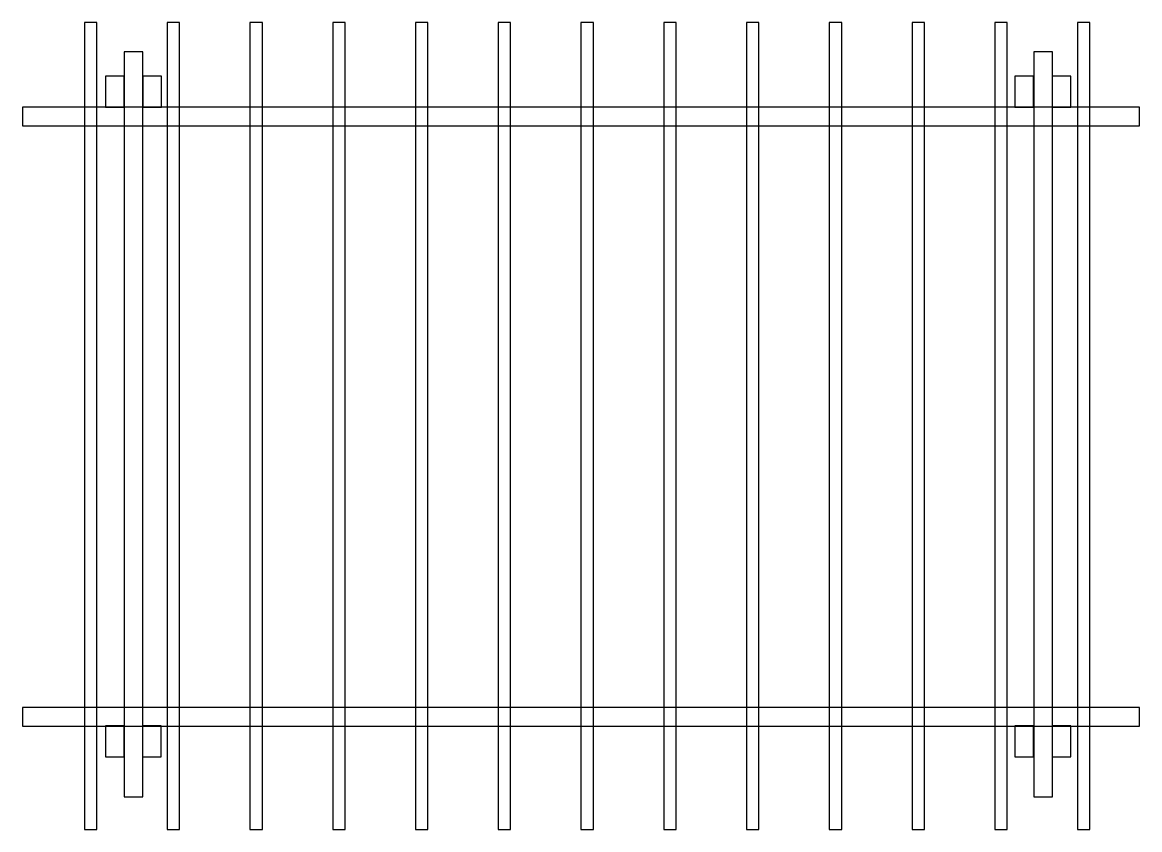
# Model space of a CAD drawing. Extents: x 0 to 5400, y 0 to 3900.
import ezdxf

# ---------------------------------------------------------------- set-up
doc = ezdxf.new("R2010")
doc.units = 0
doc.header["$MEASUREMENT"] = 0
doc.layers.get('0').update_dxf_attribs({"linetype": 'CONTINUOUS'})

msp = doc.modelspace()

# ---------------------------------------------------------------- linework, layer by layer
for points, elevation in [([(300, 0), (360, 0), (360, 3900), (300, 3900)], 2650), ([(700, 0), (760, 0), (760, 3900), (700, 3900)], 2650), ([(1100, 0), (1160, 0), (1160, 3900), (1100, 3900)], 2650), ([(1500, 0), (1560, 0), (1560, 3900), (1500, 3900)], 2650), ([(1900, 0), (1960, 0), (1960, 3900), (1900, 3900)], 2650), ([(2300, 0), (2360, 0), (2360, 3900), (2300, 3900)], 2650), ([(2700, 0), (2760, 0), (2760, 3900), (2700, 3900)], 2650), ([(3100, 0), (3160, 0), (3160, 3900), (3100, 3900)], 2650), ([(3500, 0), (3560, 0), (3560, 3900), (3500, 3900)], 2650), ([(3900, 0), (3960, 0), (3960, 3900), (3900, 3900)], 2650), ([(4300, 0), (4360, 0), (4360, 3900), (4300, 3900)], 2650), ([(4700, 0), (4760, 0), (4760, 3900), (4700, 3900)], 2650), ([(5100, 0), (5160, 0), (5160, 3900), (5100, 3900)], 2650), ([(492.2, 157.9), (582.2, 157.9), (582.2, 3757.9), (492.2, 3757.9)], 2350), ([(4888, 157.9), (4978, 157.9), (4978, 3757.9), (4888, 3757.9)], 2350), ([(0, 3400), (5400, 3400), (5400, 3490), (0, 3490)], 2500), ([(0, 500), (5400, 500), (5400, 590), (0, 590)], 2500)]:
    msp.add_lwpolyline(points, close=True, dxfattribs=dict(elevation=elevation))
for points in [[(401.5, 3490.6), (491.5, 3490.6), (491.5, 3640.6), (401.5, 3640.6)], [(582, 3490.6), (672, 3490.6), (672, 3640.6), (582, 3640.6)], [(4797.3, 3490.6), (4887.3, 3490.6), (4887.3, 3640.6), (4797.3, 3640.6)], [(4977.8, 3490.6), (5067.8, 3490.6), (5067.8, 3640.6), (4977.8, 3640.6)], [(401.5, 352.1), (491.5, 352.1), (491.5, 502.1), (401.5, 502.1)], [(581.2, 352.1), (671.2, 352.1), (671.2, 502.1), (581.2, 502.1)], [(4797.3, 352.1), (4887.3, 352.1), (4887.3, 502.1), (4797.3, 502.1)], [(4977.8, 351.1), (5067.8, 351.1), (5067.8, 501.1), (4977.8, 501.1)]]:
    msp.add_lwpolyline(points, close=True)

doc.saveas('drawing.dxf')
